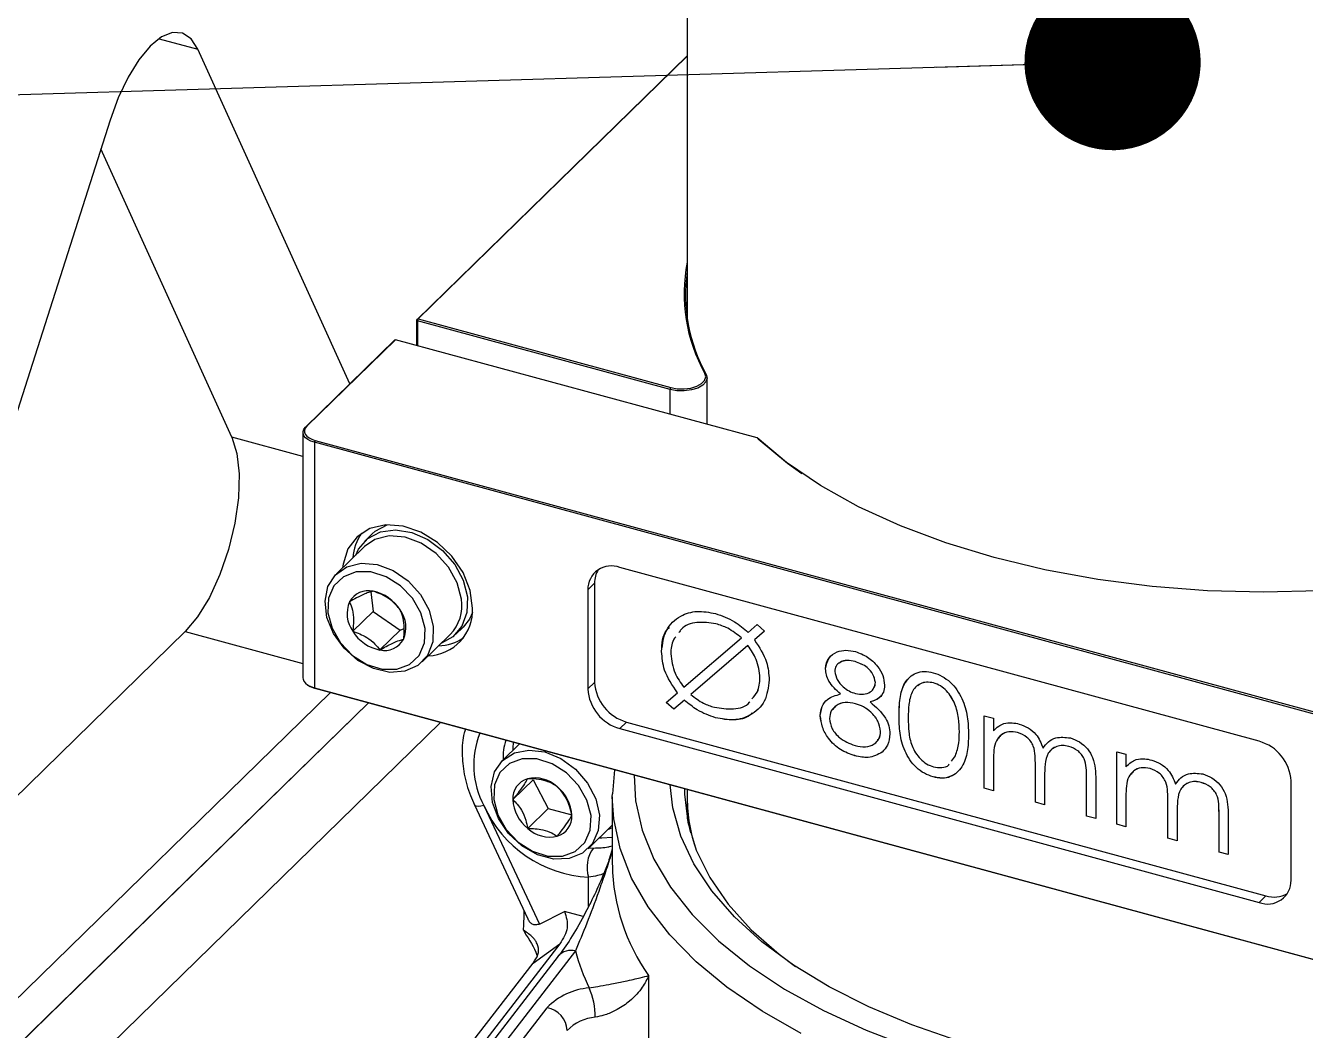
# Model space of a CAD drawing. Header units: millimetres. Extents: x 0 to 3353, y 0 to 2591.
# Drawn here: x 1709.6 to 1798.1, y 1990.3 to 2059.8 of the extents above; entities that cross this region are included whole.
import ezdxf

# ---------------------------------------------------------------- set-up
doc = ezdxf.new("R2010")
doc.units = ezdxf.units.MM
doc.header["$LTSCALE"] = 12
doc.layers.add('TITLE_BLOCK_BORDER', color=7, linetype='Continuous')
doc.dimstyles.new('SLDDIMSTYLE0', dxfattribs={"dimtxt": 0.18, "dimasz": 12.192, "dimexe": 0, "dimexo": 0.0625, "dimgap": 0, "dimtad": 0, "dimtih": 1, "dimtoh": 1, "dimdec": 0, "dimrnd": 1e-09, "dimzin": 0, "dimdsep": 46, "dimtxsty": 'Standard', "dimblk1": 'DOT', "dimblk2": 'DOT', "dimsah": 1, "dimcen": 0.09, "dimadec": 0, "dimazin": 0, "dimtfac": 12.192, "dimtdec": 0, "dimtofl": 0, "dimtmove": 0, "dimatfit": 3, "dimldrblk": 'DOT', "dimfxl": 0, "dimfrac": 2, "dimtolj": 1, "dimtzin": 0, "dimarcsym": 0})

# ---------------------------------------------------------------- blocks, each defined once
blk = doc.blocks.new('_DOT')
at = {"color": 0, "linetype": 'ByBlock', "lineweight": -2}
blk.add_line((-0.5, 0), (-1, 0), dxfattribs=at)
at = {"color": 0, "linetype": 'ByBlock', "const_width": 0.5}
blk.add_lwpolyline([(-0.25, 0, 1), (0.25, 0, 1)], format="xyb", close=True, dxfattribs=at)

msp = doc.modelspace()

# ---------------------------------------------------------------- linework, layer by layer
at = {"color": 7, "linetype": 'Continuous', "lineweight": 25}
for p, q in [((1755.376, 2092.651), (1755.376, 2039.489)), ((1732.049, 2034.988), (1721.528, 2058.119)), ((1736.671, 2039.414), (1755.376, 2057.671)), ((1755.376, 2057.646), (1736.759, 2039.476)), ((1715.455, 2053.207), (1697.057, 1995.623)), ((1723.884, 2031.297), (1714.821, 2051.222)), ((1736.759, 2039.476), (1736.671, 2039.414)), ((1736.713, 2039.345), (1736.671, 2039.414)), ((1736.671, 2037.635), (1736.671, 2039.414)), ((1736.713, 2039.345), (1736.759, 2039.476)), ((1736.759, 2039.476), (1754.234, 2034.727)), ((1754.187, 2034.595), (1736.713, 2039.345)), ((1736.713, 2039.345), (1736.713, 2037.623)), ((1728.97, 2031.984), (1735.154, 2038.019)), ((1735.196, 2038.036), (1729.059, 2032.046)), ((1735.154, 2038.019), (1735.196, 2038.036)), ((1760.202, 2031.239), (1735.196, 2038.036)), ((1756.595, 2035.704), (1756.691, 2035.632)), ((1756.754, 2032.176), (1756.754, 2035.392)), ((1754.187, 2034.595), (1754.234, 2034.727)), ((1728.797, 2031.623), (1728.797, 2014.651)), ((1728.97, 2031.984), (1729.059, 2032.046)), ((1729.597, 2030.94), (1729.644, 2031.071)), ((1816.049, 2007.444), (1729.597, 2030.94)), ((1729.597, 2030.94), (1729.597, 2013.968)), ((1729.644, 2031.071), (1816.096, 2007.576)), ((1760.202, 2031.239), (1760.275, 2031.192)), ((1733.588, 2024.609), (1733.075, 2024.108)), ((1733.051, 2023.736), (1731.114, 2021.845)), ((1794.933, 2010.269), (1750.712, 2022.287)), ((1748.968, 2021.2), (1748.501, 2020.745)), ((1748.968, 2021.2), (1748.968, 2014.343)), ((1733.487, 2020.6), (1733.646, 2019.24)), ((1748.501, 2020.745), (1748.501, 2013.888)), ((1733.646, 2019.24), (1732.246, 2017.874)), ((1733.646, 2019.24), (1735.521, 2017.946)), ((1739.361, 2017.667), (1739.874, 2018.168)), ((1757.366, 2018.391), (1757.366, 2018.391)), ((1759.58, 2017.801), (1760.21, 2018.342)), ((1760.21, 2018.342), (1760.726, 2017.873)), ((1696.737, 1994.509), (1720.653, 2017.851)), ((1735.521, 2017.946), (1734.121, 2016.58)), ((1735.521, 2017.946), (1735.791, 2018.067)), ((1737.051, 2015.762), (1738.988, 2017.653)), ((1755.145, 2014.001), (1759.125, 2017.41)), ((1759.125, 2017.41), (1759.125, 2017.41)), ((1760.726, 2017.873), (1760.028, 2017.274)), ((1760.726, 2017.873), (1760.028, 2017.275)), ((1753.606, 2016.472), (1753.606, 2016.472)), ((1759.577, 2016.886), (1755.622, 2013.498)), ((1759.577, 2016.886), (1755.623, 2013.498)), ((1759.577, 2016.886), (1759.577, 2016.886)), ((1760.028, 2017.275), (1760.028, 2017.274)), ((1766.983, 2015.778), (1766.982, 2015.777)), ((1760.409, 2014.662), (1760.409, 2014.661)), ((1764.945, 2015.275), (1764.944, 2015.275)), ((1729.098, 2014.187), (1729.178, 2014.132)), ((1729.597, 2013.968), (1816.049, 1990.472)), ((1729.597, 2013.968), (1729.644, 2013.928)), ((1816.096, 1990.432), (1729.644, 2013.928)), ((1748.968, 2014.343), (1748.501, 2013.888)), ((1768.392, 2014.342), (1768.391, 2014.342)), ((1772.411, 2014.302), (1772.411, 2014.302)), ((1359.419, 1647.982), (1733.326, 2012.927)), ((1701.004, 1984.658), (1730.699, 2013.641)), ((1753.923, 2012.953), (1754.705, 2013.622)), ((1754.439, 2012.484), (1753.923, 2012.953)), ((1754.439, 2012.484), (1753.924, 2012.953)), ((1755.179, 2013.117), (1754.439, 2012.484)), ((1755.179, 2013.117), (1754.439, 2012.484)), ((1754.706, 2013.622), (1754.705, 2013.622)), ((1755.179, 2013.117), (1755.179, 2013.117)), ((1755.623, 2013.498), (1755.622, 2013.498)), ((1765.978, 2013.541), (1765.978, 2013.541)), ((1767.024, 2012.865), (1767.024, 2012.865)), ((1768.022, 2012.986), (1768.021, 2012.985)), ((1754.439, 2012.484), (1754.439, 2012.484)), ((1764.582, 2012.041), (1764.581, 2012.041)), ((1764.582, 2012.041), (1764.707, 2012.68)), ((1770.025, 2012.047), (1770.024, 2012.047)), ((1775.92, 2012.029), (1776.555, 2011.857)), ((1775.92, 2007.018), (1775.92, 2012.029)), ((1775.921, 2007.019), (1775.921, 2012.029)), ((1751.179, 2011.599), (1750.712, 2011.144)), ((1750.712, 2011.144), (1794.933, 1999.126)), ((1751.179, 2011.599), (1795.4, 1999.581)), ((1757.329, 2011.895), (1757.329, 2011.895)), ((1776.555, 2011.857), (1776.555, 2010.986)), ((1743.341, 2009.79), (1743.36, 2010.2)), ((1768.755, 2010.951), (1768.754, 2010.951)), ((1774.197, 2010.916), (1774.197, 2010.915)), ((1776.556, 2010.986), (1776.555, 2010.986)), ((1776.556, 2010.986), (1776.653, 2011.074)), ((1778.228, 2010.875), (1778.228, 2010.875)), ((1743.779, 2010.086), (1742.588, 2008.925)), ((1743.343, 2009.661), (1743.341, 2009.79)), ((1768.854, 2009.516), (1768.853, 2009.516)), ((1779.984, 2009.803), (1779.984, 2009.803)), ((1781.77, 2009.913), (1781.77, 2009.912)), ((1785.082, 2009.539), (1785.717, 2009.367)), ((1785.082, 2004.528), (1785.082, 2009.539)), ((1785.082, 2004.529), (1785.082, 2009.539)), ((1785.717, 2009.367), (1785.717, 2008.496)), ((1766.976, 2009.274), (1766.975, 2009.273)), ((1773.654, 2008.898), (1773.929, 2009.264)), ((1773.655, 2008.898), (1773.929, 2009.265)), ((1773.929, 2009.265), (1773.929, 2009.264)), ((1776.555, 2008.954), (1776.555, 2006.846)), ((1779.458, 2006.057), (1779.458, 2008.605)), ((1779.458, 2006.057), (1779.458, 2008.605)), ((1779.458, 2008.605), (1779.458, 2008.605)), ((1785.717, 2008.496), (1785.814, 2008.584)), ((1785.717, 2008.496), (1785.717, 2008.496)), ((1744.716, 2007.6), (1743.316, 2006.233)), ((1744.716, 2007.6), (1745.748, 2005.611)), ((1750.336, 2008.304), (1750.218, 2006.642)), ((1772.39, 2007.802), (1772.39, 2007.802)), ((1780.093, 2007.833), (1780.093, 2005.884)), ((1782.996, 2005.096), (1782.996, 2007.813)), ((1782.996, 2007.813), (1782.996, 2007.812)), ((1782.996, 2005.095), (1782.996, 2007.812)), ((1783.63, 2007.637), (1783.63, 2004.923)), ((1787.39, 2008.385), (1787.389, 2008.385)), ((1755.376, 2006.935), (1755.376, 2006.361)), ((1775.921, 2007.019), (1775.92, 2007.018)), ((1776.555, 2006.846), (1775.92, 2007.018)), ((1776.555, 2006.846), (1775.921, 2007.019)), ((1789.146, 2007.313), (1789.145, 2007.313)), ((1790.932, 2007.423), (1790.931, 2007.422)), ((1797.144, 2000.668), (1797.144, 2007.525)), ((1740.656, 2005.869), (1744.331, 1998.033)), ((1741.314, 2005.823), (1745.154, 1997.633)), ((1750.196, 2006.428), (1750.198, 2006.624)), ((1750.196, 2006.428), (1750.196, 2001.714)), ((1755.376, 2006.104), (1755.376, 2004.9)), ((1780.093, 2005.884), (1779.458, 2006.057)), ((1780.093, 2005.885), (1779.458, 2006.057)), ((1779.458, 2006.057), (1779.458, 2006.057)), ((1785.717, 2006.464), (1785.717, 2004.356)), ((1788.62, 2003.567), (1788.62, 2006.115)), ((1788.62, 2003.567), (1788.62, 2006.115)), ((1788.62, 2006.115), (1788.62, 2006.115)), ((1745.748, 2005.611), (1744.348, 2004.244)), ((1745.748, 2005.611), (1747.395, 2005.173)), ((1783.63, 2004.923), (1782.996, 2005.096)), ((1782.996, 2005.096), (1782.996, 2005.095)), ((1783.63, 2004.923), (1782.996, 2005.095)), ((1789.254, 2005.343), (1789.254, 2003.394)), ((1792.158, 2005.323), (1792.157, 2005.322)), ((1792.157, 2002.605), (1792.157, 2005.322)), ((1792.158, 2002.606), (1792.158, 2005.323)), ((1792.792, 2005.147), (1792.792, 2002.433)), ((1748.526, 2002.842), (1750.196, 2004.472)), ((1750.196, 2004.288), (1749.858, 2004.143)), ((1785.717, 2004.356), (1785.082, 2004.529)), ((1785.082, 2004.529), (1785.082, 2004.528)), ((1785.717, 2004.356), (1785.082, 2004.528)), ((1789.254, 2003.394), (1788.62, 2003.567)), ((1789.254, 2003.395), (1788.62, 2003.567)), ((1788.62, 2003.567), (1788.62, 2003.567)), ((1792.158, 2002.606), (1792.157, 2002.605)), ((1792.792, 2002.433), (1792.157, 2002.605)), ((1792.792, 2002.433), (1792.158, 2002.606)), ((1795.4, 1999.581), (1794.933, 1999.126)), ((1745.154, 1997.633), (1746.884, 1998.509)), ((1748.184, 1998.155), (1746.884, 1998.509)), ((1744.051, 1997.202), (1744.116, 1997.063)), ((1746.574, 1996.264), (1733.63, 1979.512)), ((1744.716, 1994.931), (1746.574, 1996.264)), ((1746.456, 1995.403), (1734.391, 1979.79)), ((1732.46, 1979.07), (1744.716, 1994.931)), ((1752.702, 1994.071), (1752.702, 1987.214))]:
    msp.add_line(p, q, dxfattribs=at)
at = {"color": 8, "linetype": 'Continuous', "lineweight": 25}
for p, q in [((1718.844, 2058.848), (1721.528, 2058.119)), ((1754.187, 2032.874), (1754.187, 2034.595)), ((1728.797, 2029.962), (1723.884, 2031.297)), ((1720.653, 2017.851), (1728.797, 2015.638)), ((1359.423, 1647.981), (1733.33, 2012.926)), ((1356.492, 1638.905), (1738.311, 2011.572)), ((1748.58, 2002.895), (1748.882, 2002.889)), ((1748.558, 1998.855), (1748.558, 2000.871)), ((1747.643, 1995.772), (1735.571, 1980.149)), ((1736.978, 1980.578), (1745.688, 1991.849))]:
    msp.add_line(p, q, dxfattribs=at)
at = {"color": 7, "linetype": 'Continuous', "lineweight": 25, "flags": 128}
for points in [[(1721.528, 2058.119), (1721.061, 2058.837), (1720.47, 2059.227), (1719.782, 2059.272), (1719.026, 2058.968), (1718.238, 2058.331), (1717.453, 2057.388), (1716.705, 2056.182), (1716.029, 2054.767), (1715.455, 2053.207)], [(1756.691, 2035.632), (1756.754, 2035.373), (1756.669, 2035.115), (1756.445, 2034.881), (1756.1, 2034.69), (1755.664, 2034.558), (1755.171, 2034.495), (1754.665, 2034.508), (1754.187, 2034.595)], [(1754.234, 2034.727), (1754.685, 2034.644), (1755.162, 2034.632), (1755.626, 2034.691), (1756.038, 2034.816), (1756.363, 2034.996), (1756.574, 2035.217), (1756.654, 2035.46), (1756.595, 2035.704)], [(1729.597, 2030.94), (1729.352, 2031.024), (1729.143, 2031.13), (1728.978, 2031.256), (1728.864, 2031.395), (1728.805, 2031.544), (1728.803, 2031.695), (1728.859, 2031.844), (1728.97, 2031.984)], [(1729.059, 2032.046), (1728.955, 2031.915), (1728.903, 2031.776), (1728.905, 2031.635), (1728.959, 2031.496), (1729.066, 2031.366), (1729.22, 2031.249), (1729.415, 2031.149), (1729.644, 2031.071)], [(1723.884, 2031.297), (1724.228, 2030.171), (1724.38, 2028.75), (1724.33, 2027.111), (1724.082, 2025.343), (1723.648, 2023.54), (1723.053, 2021.8), (1722.329, 2020.218), (1721.514, 2018.877), (1720.653, 2017.851)], [(1799.118, 2020.663), (1795.244, 2020.573), (1791.371, 2020.676), (1787.535, 2020.97), (1783.772, 2021.454), (1780.116, 2022.122), (1776.603, 2022.968), (1773.264, 2023.984), (1770.131, 2025.161), (1767.233, 2026.488), (1764.596, 2027.953), (1762.245, 2029.542), (1760.202, 2031.239)], [(1760.275, 2031.192), (1762.313, 2029.496), (1763.302, 2028.787)], [(1740.533, 2019.482), (1740.366, 2020.705), (1739.877, 2021.927), (1739.104, 2023.059), (1738.102, 2024.016), (1736.947, 2024.728), (1735.724, 2025.142), (1734.524, 2025.226), (1733.435, 2024.975), (1732.539, 2024.408), (1731.902, 2023.566), (1731.571, 2022.512), (1731.543, 2022.264)], [(1732.447, 2023.146), (1732.643, 2023.555), (1733.28, 2024.289), (1734.156, 2024.747), (1735.199, 2024.893), (1736.324, 2024.715), (1737.44, 2024.226), (1738.458, 2023.467), (1739.294, 2022.499), (1739.881, 2021.4), (1740.171, 2020.26), (1740.141, 2019.171), (1739.793, 2018.221), (1739.155, 2017.487), (1738.384, 2017.063)], [(1739.753, 2020.102), (1739.459, 2021.229), (1738.859, 2022.31), (1738.007, 2023.246), (1736.978, 2023.956), (1735.864, 2024.376), (1734.764, 2024.469), (1733.775, 2024.226), (1733.051, 2023.736)], [(1733.588, 2024.609), (1733.794, 2024.79), (1734.619, 2025.232)], [(1737.816, 2018.211), (1737.779, 2017.136), (1737.413, 2016.209), (1736.751, 2015.513), (1735.852, 2015.109), (1734.796, 2015.033), (1733.677, 2015.292), (1732.593, 2015.864), (1731.642, 2016.696), (1730.908, 2017.716), (1730.456, 2018.833), (1730.326, 2019.947), (1730.53, 2020.959), (1731.05, 2021.78), (1731.839, 2022.336), (1732.827, 2022.579), (1733.927, 2022.486), (1735.041, 2022.066), (1736.07, 2021.356), (1736.922, 2020.419), (1737.522, 2019.339), (1737.816, 2018.211)], [(1737.244, 2018.077), (1736.959, 2019.142), (1736.372, 2020.156), (1735.542, 2021.018), (1734.55, 2021.644), (1733.492, 2021.973), (1732.473, 2021.973), (1731.592, 2021.644), (1730.935, 2021.018), (1730.568, 2020.157), (1730.524, 2019.143), (1730.81, 2018.078), (1731.396, 2017.065), (1732.226, 2016.203), (1733.219, 2015.576), (1734.276, 2015.247), (1735.296, 2015.247), (1736.177, 2015.576), (1736.833, 2016.202), (1737.201, 2017.064), (1737.244, 2018.077)], [(1740.522, 2019.184), (1740.306, 2018.722), (1739.874, 2018.168)], [(1728.797, 2014.651), (1728.805, 2014.572), (1728.864, 2014.423), (1728.978, 2014.284), (1729.143, 2014.158), (1729.352, 2014.052), (1729.597, 2013.968)], [(1748.823, 2003.193), (1748.13, 2002.528), (1747.208, 2002.162), (1746.139, 2002.126), (1745.019, 2002.424), (1743.946, 2003.03), (1743.017, 2003.889), (1742.313, 2004.925), (1741.897, 2006.046), (1741.807, 2007.153), (1742.05, 2008.147), (1742.604, 2008.94), (1743.421, 2009.462), (1744.428, 2009.665), (1745.535, 2009.532), (1746.644, 2009.075), (1747.656, 2008.335), (1748.482, 2007.376), (1749.048, 2006.285), (1749.304, 2005.159), (1749.226, 2004.096), (1748.823, 2003.193)], [(1748.298, 2003.268), (1748.672, 2004.127), (1748.721, 2005.138), (1748.441, 2006.203), (1747.859, 2007.218), (1747.033, 2008.084), (1746.042, 2008.715), (1744.985, 2009.05), (1743.965, 2009.056), (1743.08, 2008.732), (1742.419, 2008.111), (1742.046, 2007.253), (1741.996, 2006.242), (1742.276, 2005.176), (1742.858, 2004.161), (1743.684, 2003.296), (1744.675, 2002.665), (1745.732, 2002.33), (1746.753, 2002.324), (1747.637, 2002.647), (1748.298, 2003.268)], [(1774.091, 1989.558), (1770.907, 1990.655), (1767.936, 1991.9), (1765.201, 1993.281), (1762.728, 1994.788), (1760.537, 1996.406), (1758.648, 1998.122), (1757.076, 1999.922), (1755.836, 2001.788), (1754.938, 2003.706), (1754.39, 2005.659), (1754.206, 2007.253)], [(1755.197, 2006.983), (1755.199, 2006.618), (1755.422, 2004.667), (1756.001, 2002.736), (1756.931, 2000.842), (1758.203, 1999.002), (1759.807, 1997.231), (1761.728, 1995.547), (1762.865, 1994.696)], [(1750.196, 2003.626), (1749.464, 2003.572), (1749.28, 2003.578)]]:
    msp.add_lwpolyline(points, dxfattribs=at)
at = {"color": 8, "linetype": 'Continuous', "lineweight": 25, "flags": 128}
for points in [[(1751.698, 2007.934), (1751.801, 2006.153), (1752.255, 2004.125), (1753.065, 2002.127), (1754.222, 2000.175), (1755.718, 1998.285), (1757.54, 1996.472), (1759.674, 1994.753), (1762.102, 1993.139), (1764.804, 1991.646), (1767.757, 1990.285), (1770.938, 1989.068)], [(1741.314, 2005.823), (1741.098, 2005.782), (1740.917, 2005.77), (1740.779, 2005.786), (1740.687, 2005.829), (1740.656, 2005.869)], [(1763.255, 1990.065), (1760.548, 1991.606), (1758.119, 1993.266), (1755.988, 1995.03), (1754.17, 1996.885), (1752.681, 1998.817), (1751.533, 2000.809), (1750.734, 2002.846), (1750.292, 2004.912), (1750.196, 2006.428)]]:
    msp.add_lwpolyline(points, dxfattribs=at)
at = {"color": 7, "linetype": 'Continuous', "lineweight": 25}
for centre, radius, start, end in [((1766.409, 2041.201), 11.249, 168.76283, 209.25246), ((1766.513, 2041.127), 11.255, 171.71395, 209.2269), ((1735.61, 2022.711), 3.375, 144.72133, 175.99272), ((1750.126, 2020.771), 1.625, 68.8623, 180.92226), ((1750.664, 2021.235), 1.696, 147.9882, 181.17208), ((1733.318, 2019.184), 1.494, 77.24282, 151.16056), ((1733.111, 2017.857), 2.835, 31.69535, 79.08742), ((1736.938, 2019.637), 2.853, 315.93276, 9.37552), ((1733.944, 2019.101), 2.095, 157.44778, 215.85075), ((1733.825, 2018.12), 2.095, 337.44778, 35.85075), ((1737.361, 2019.353), 3.174, 272.14777, 2.32967), ((1734.658, 2019.363), 2.835, 211.69535, 259.08742), ((1734.451, 2018.037), 1.494, 257.24282, 331.16056), ((1738.047, 2020.173), 3.312, 272.31136, 304.19472), ((1730, 2015.371), 1.487, 236.44785, 256.14751), ((1751.532, 2014.067), 3.036, 183.39156, 254.33381), ((1751.999, 2014.523), 3.036, 183.39156, 254.33381), ((1794.113, 2007.345), 3.036, 3.39156, 74.33381), ((1744.741, 2006.313), 1.427, 106.87906, 183.18989), ((1744.824, 2005.438), 2.295, 47.68963, 102.5115), ((1744.702, 2005.008), 2.703, 2.92908, 51.90353), ((1748.972, 2009.25), 8.389, 204.11189, 267.17087), ((1746.015, 2006.371), 2.703, 182.92908, 231.90353), ((1766.372, 2006.388), 10.996, 180.14151, 199.31577), ((1766.139, 2006.111), 10.763, 179.35207, 191.63874), ((1745.976, 2005.067), 1.427, 286.87906, 3.18989), ((1745.893, 2005.942), 2.295, 227.68963, 282.5115), ((1750.679, 2001.565), 2.232, 143.60795, 198.12502), ((1795.519, 2000.641), 1.625, 248.8623, 0.92226), ((1795.967, 2001.376), 1.882, 252.47373, 299.25888), ((1761.857, 1999.589), 14.718, 195.03196, 205.66498), ((1748.966, 1988.649), 4.581, 94.6899, 135.68145), ((1744.234, 1991.241), 4.783, 359.36955, 24.37168), ((1745.362, 1990.157), 1.723, 4.0263, 79.11256), ((1749.267, 1988.144), 3.054, 94.6899, 135.68145)]:
    msp.add_arc(centre, radius, start, end, dxfattribs=at)
at = {"color": 8, "linetype": 'Continuous', "lineweight": 25}
for centre, radius, start, end in [((1746.608, 2008.636), 5.995, 158.49968, 207.98983), ((1746.758, 2009.122), 4.118, 162.71702, 182.00399), ((1763.874, 2001.967), 13.68, 181.06139, 215.25258), ((1747.339, 1994.654), 1.158, 74.79776, 139.70428)]:
    msp.add_arc(centre, radius, start, end, dxfattribs=at)
at = {"color": 7, "linetype": 'Continuous', "lineweight": 25}
for points, knots in [([(1733.648, 2020.641), (1733.569, 2020.623), (1733.41, 2020.588), (1733.043, 2020.453), (1732.554, 2020.215), (1732.176, 2020), (1732.009, 2019.904)], [0, 0, 0, 0, 0.216453, 0.440306, 0.751896, 1, 1, 1, 1]), ([(1735.523, 2019.347), (1735.428, 2019.468), (1735.236, 2019.716), (1734.808, 2020.106), (1734.253, 2020.431), (1733.834, 2020.576), (1733.648, 2020.641)], [0, 0, 0, 0, 0.216453, 0.440306, 0.751896, 1, 1, 1, 1]), ([(1732.009, 2019.904), (1732.051, 2019.816), (1732.169, 2019.571), (1732.3, 2019.032), (1732.301, 2018.389), (1732.259, 2017.997), (1732.246, 2017.874)], [0, 0, 0, 0, 0.180942, 0.506293, 0.843975, 1, 1, 1, 1]), ([(1735.76, 2017.316), (1735.773, 2017.44), (1735.814, 2017.831), (1735.814, 2018.475), (1735.682, 2019.013), (1735.565, 2019.259), (1735.523, 2019.347)], [0, 0, 0, 0, 0.156025, 0.493707, 0.819058, 1, 1, 1, 1]), ([(1753.606, 2016.472), (1753.672, 2016.988), (1753.805, 2018.02), (1754.79, 2018.967), (1756.034, 2019.339), (1756.901, 2019.181), (1757.335, 2019.102)], [0, 0, 0, 0, 0.279679, 0.55925, 0.779605, 1, 1, 1, 1]), ([(1757.335, 2019.102), (1757.786, 2018.943), (1758.592, 2018.659), (1759.278, 2018.064), (1759.58, 2017.801)], [0, 0, 0, 0, 0.559534, 1, 1, 1, 1]), ([(1757.366, 2018.391), (1756.922, 2018.453), (1756.033, 2018.578), (1755.12, 2018.258), (1754.849, 2017.859), (1754.796, 2017.781)], [0, 0, 0, 0, 0.445855, 0.8917, 1, 1, 1, 1]), ([(1757.366, 2018.391), (1756.922, 2018.454), (1756.034, 2018.579), (1755.121, 2018.259), (1754.85, 2017.859), (1754.797, 2017.781)], [0, 0, 0, 0, 0.445855, 0.8917, 1, 1, 1, 1]), ([(1759.125, 2017.41), (1758.818, 2017.659), (1758.268, 2018.104), (1757.642, 2018.303), (1757.366, 2018.391)], [0, 0, 0, 0, 0.55922, 1, 1, 1, 1]), ([(1759.125, 2017.41), (1758.817, 2017.659), (1758.267, 2018.103), (1757.642, 2018.303), (1757.366, 2018.391)], [0, 0, 0, 0, 0.55922, 1, 1, 1, 1]), ([(1732.246, 2017.874), (1732.408, 2017.818), (1732.738, 2017.705), (1733.28, 2017.426), (1733.766, 2017.033), (1734.012, 2016.719), (1734.121, 2016.58)], [0, 0, 0, 0, 0.2164527, 0.4403056, 0.751896, 1, 1, 1, 1]), ([(1734.121, 2016.58), (1734.267, 2016.663), (1734.564, 2016.833), (1735.045, 2017.079), (1735.465, 2017.25), (1735.669, 2017.296), (1735.76, 2017.316)], [0, 0, 0, 0, 0.216453, 0.440306, 0.751896, 1, 1, 1, 1]), ([(1753.606, 2016.472), (1753.63, 2017.023), (1753.659, 2017.682), (1754.073, 2018.064), (1754.141, 2018.126)], [0, 0, 0, 0, 0.837589, 1, 1, 1, 1]), ([(1754.588, 2017.5), (1754.528, 2017.428), (1754.272, 2017.121), (1754.254, 2016.663), (1754.241, 2016.313)], [0, 0, 0, 0, 0.235543, 1, 1, 1, 1]), ([(1754.705, 2013.622), (1754.35, 2014.137), (1753.714, 2015.059), (1753.639, 2016.039), (1753.606, 2016.472)], [0, 0, 0, 0, 0.559026, 1, 1, 1, 1]), ([(1754.706, 2013.622), (1754.35, 2014.137), (1753.714, 2015.059), (1753.639, 2016.04), (1753.606, 2016.472)], [0, 0, 0, 0, 0.559026, 1, 1, 1, 1]), ([(1760.409, 2014.662), (1760.361, 2015.092), (1760.273, 2015.861), (1759.79, 2016.573), (1759.577, 2016.886)], [0, 0, 0, 0, 0.559034, 1, 1, 1, 1]), ([(1760.409, 2014.661), (1760.36, 2015.091), (1760.273, 2015.86), (1759.79, 2016.572), (1759.577, 2016.886)], [0, 0, 0, 0, 0.559034, 1, 1, 1, 1]), ([(1760.028, 2017.274), (1760.357, 2016.771), (1760.946, 2015.869), (1761.014, 2014.924), (1761.044, 2014.506)], [0, 0, 0, 0, 0.55894, 1, 1, 1, 1]), ([(1764.944, 2015.275), (1764.994, 2015.536), (1765.095, 2016.058), (1765.679, 2016.469), (1766.345, 2016.601), (1766.794, 2016.514), (1767.018, 2016.471)], [0, 0, 0, 0, 0.278806, 0.558457, 0.77916, 1, 1, 1, 1]), ([(1767.018, 2016.471), (1767.3, 2016.364), (1767.864, 2016.151), (1768.526, 2015.518), (1768.945, 2014.812), (1768.999, 2014.368), (1769.026, 2014.146)], [0, 0, 0, 0, 0.279929, 0.559623, 0.779946, 1, 1, 1, 1]), ([(1754.241, 2016.313), (1754.294, 2015.863), (1754.39, 2015.058), (1754.914, 2014.325), (1755.145, 2014.001)], [0, 0, 0, 0, 0.558919, 1, 1, 1, 1]), ([(1764.945, 2015.275), (1764.97, 2015.559), (1764.999, 2015.879), (1765.223, 2016.04), (1765.249, 2016.058)], [0, 0, 0, 0, 0.885587, 1, 1, 1, 1]), ([(1766.982, 2015.777), (1766.797, 2015.815), (1766.425, 2015.892), (1765.97, 2015.763), (1765.639, 2015.5), (1765.599, 2015.228), (1765.579, 2015.092)], [0, 0, 0, 0, 0.280651, 0.560566, 0.78062, 1, 1, 1, 1]), ([(1766.983, 2015.778), (1766.8, 2015.813), (1766.435, 2015.884), (1766.047, 2015.815), (1765.914, 2015.686), (1765.894, 2015.667)], [0, 0, 0, 0, 0.4609473, 0.9206861, 1, 1, 1, 1]), ([(1768.391, 2014.342), (1768.353, 2014.528), (1768.277, 2014.903), (1767.756, 2015.5), (1767.276, 2015.672), (1766.982, 2015.777)], [0, 0, 0, 0, 0.278971, 0.559919, 1, 1, 1, 1]), ([(1768.392, 2014.342), (1768.354, 2014.529), (1768.278, 2014.903), (1767.757, 2015.5), (1767.276, 2015.672), (1766.983, 2015.778)], [0, 0, 0, 0, 0.278971, 0.559919, 1, 1, 1, 1]), ([(1759.855, 2013.203), (1759.996, 2013.357), (1760.343, 2013.74), (1760.385, 2014.317), (1760.409, 2014.662)], [0, 0, 0, 0, 0.403237, 1, 1, 1, 1]), ([(1759.855, 2013.203), (1759.995, 2013.357), (1760.343, 2013.74), (1760.384, 2014.317), (1760.409, 2014.661)], [0, 0, 0, 0, 0.403237, 1, 1, 1, 1]), ([(1765.978, 2013.541), (1765.674, 2013.818), (1765.25, 2014.207), (1764.98, 2014.856), (1764.956, 2015.135), (1764.944, 2015.275)], [0, 0, 0, 0, 0.557752, 0.778932, 1, 1, 1, 1]), ([(1765.978, 2013.541), (1765.674, 2013.819), (1765.25, 2014.207), (1764.981, 2014.857), (1764.957, 2015.136), (1764.945, 2015.275)], [0, 0, 0, 0, 0.557752, 0.778932, 1, 1, 1, 1]), ([(1765.579, 2015.092), (1765.619, 2014.9), (1765.698, 2014.513), (1766.119, 2014.054), (1766.559, 2013.726), (1766.858, 2013.623), (1767.008, 2013.572)], [0, 0, 0, 0, 0.277721, 0.558224, 0.779072, 1, 1, 1, 1]), ([(1770.024, 2012.047), (1770.033, 2012.444), (1770.052, 2013.238), (1770.306, 2014.158), (1770.745, 2014.724), (1771.204, 2015.009), (1771.769, 2015.131), (1772.183, 2015.051), (1772.39, 2015.011)], [0, 0, 0, 0, 0.250526, 0.500164, 0.625273, 0.750198, 0.875111, 1, 1, 1, 1]), ([(1772.39, 2015.011), (1772.598, 2014.938), (1773.014, 2014.793), (1773.774, 2014.228), (1774.452, 2013.23), (1774.796, 2011.959), (1774.82, 2011.147), (1774.832, 2010.74)], [0, 0, 0, 0, 0.125169, 0.250336, 0.498865, 0.749016, 1, 1, 1, 1]), ([(1761.044, 2014.506), (1760.982, 2013.99), (1760.857, 2012.956), (1759.849, 2012.046), (1758.626, 2011.651), (1757.761, 2011.814), (1757.329, 2011.895)], [0, 0, 0, 0, 0.279625, 0.559346, 0.779598, 1, 1, 1, 1]), ([(1767.008, 2013.572), (1767.196, 2013.541), (1767.571, 2013.477), (1768.025, 2013.632), (1768.322, 2013.934), (1768.368, 2014.206), (1768.391, 2014.342)], [0, 0, 0, 0, 0.280237, 0.560145, 0.780435, 1, 1, 1, 1]), ([(1769.026, 2014.146), (1769.01, 2013.979), (1768.979, 2013.646), (1768.643, 2013.197), (1768.257, 2013.065), (1768.021, 2012.985)], [0, 0, 0, 0, 0.280159, 0.560243, 1, 1, 1, 1]), ([(1768.222, 2013.884), (1768.246, 2013.907), (1768.36, 2014.019), (1768.378, 2014.2), (1768.392, 2014.342)], [0, 0, 0, 0, 0.208366, 1, 1, 1, 1]), ([(1770.025, 2012.047), (1770.036, 2012.442), (1770.06, 2013.232), (1770.267, 2014.114), (1770.576, 2014.469), (1770.652, 2014.556)], [0, 0, 0, 0, 0.4306769, 0.859828, 1, 1, 1, 1]), ([(1772.411, 2014.302), (1772.249, 2014.33), (1771.924, 2014.387), (1771.494, 2014.263), (1771.151, 2014.018), (1770.837, 2013.548), (1770.679, 2012.811), (1770.666, 2012.188), (1770.659, 2011.877)], [0, 0, 0, 0, 0.124874, 0.249889, 0.374726, 0.499789, 0.7495, 1, 1, 1, 1]), ([(1772.411, 2014.302), (1772.25, 2014.33), (1771.927, 2014.384), (1771.548, 2014.292), (1771.379, 2014.156), (1771.318, 2014.107)], [0, 0, 0, 0, 0.3902561, 0.7809507, 1, 1, 1, 1]), ([(1774.197, 2010.916), (1774.188, 2011.232), (1774.168, 2011.864), (1773.941, 2012.847), (1773.47, 2013.646), (1772.897, 2014.121), (1772.573, 2014.242), (1772.411, 2014.302)], [0, 0, 0, 0, 0.250921, 0.501308, 0.749642, 0.874909, 1, 1, 1, 1]), ([(1774.197, 2010.915), (1774.187, 2011.232), (1774.168, 2011.864), (1773.94, 2012.847), (1773.469, 2013.646), (1772.897, 2014.12), (1772.573, 2014.241), (1772.411, 2014.302)], [0, 0, 0, 0, 0.250921, 0.501308, 0.749642, 0.874909, 1, 1, 1, 1]), ([(1757.329, 2011.895), (1756.899, 2012.045), (1756.131, 2012.314), (1755.47, 2012.871), (1755.179, 2013.117)], [0, 0, 0, 0, 0.559557, 1, 1, 1, 1]), ([(1757.329, 2011.895), (1756.9, 2012.046), (1756.132, 2012.314), (1755.47, 2012.872), (1755.179, 2013.117)], [0, 0, 0, 0, 0.559557, 1, 1, 1, 1]), ([(1755.622, 2013.498), (1755.91, 2013.277), (1756.423, 2012.882), (1756.998, 2012.7), (1757.251, 2012.62)], [0, 0, 0, 0, 0.5593063, 1, 1, 1, 1]), ([(1757.251, 2012.62), (1757.694, 2012.553), (1758.58, 2012.421), (1759.452, 2012.662), (1759.689, 2012.982), (1759.695, 2012.989)], [0, 0, 0, 0, 0.493998, 0.987412, 1, 1, 1, 1]), ([(1764.581, 2012.041), (1764.605, 2012.264), (1764.651, 2012.709), (1765.126, 2013.291), (1765.655, 2013.446), (1765.978, 2013.541)], [0, 0, 0, 0, 0.279987, 0.559901, 1, 1, 1, 1]), ([(1767.024, 2012.865), (1766.775, 2012.912), (1766.278, 2013.006), (1765.692, 2012.781), (1765.288, 2012.395), (1765.24, 2012.03), (1765.216, 2011.848)], [0, 0, 0, 0, 0.280283, 0.560138, 0.780298, 1, 1, 1, 1]), ([(1767.024, 2012.865), (1766.778, 2012.911), (1766.285, 2013.001), (1765.722, 2012.818), (1765.516, 2012.564), (1765.443, 2012.474)], [0, 0, 0, 0, 0.393413, 0.786226, 1, 1, 1, 1]), ([(1768.755, 2010.951), (1768.713, 2011.19), (1768.63, 2011.67), (1768.128, 2012.258), (1767.582, 2012.675), (1767.21, 2012.802), (1767.024, 2012.865)], [0, 0, 0, 0, 0.278303, 0.558509, 0.779146, 1, 1, 1, 1]), ([(1768.754, 2010.951), (1768.713, 2011.19), (1768.629, 2011.669), (1768.127, 2012.258), (1767.582, 2012.675), (1767.21, 2012.801), (1767.024, 2012.865)], [0, 0, 0, 0, 0.278303, 0.558509, 0.779146, 1, 1, 1, 1]), ([(1768.021, 2012.985), (1768.422, 2012.641), (1768.982, 2012.16), (1769.348, 2011.327), (1769.375, 2010.969), (1769.389, 2010.79)], [0, 0, 0, 0, 0.558271, 0.779089, 1, 1, 1, 1]), ([(1768.788, 2013.455), (1768.753, 2013.4), (1768.587, 2013.143), (1768.271, 2013.055), (1768.022, 2012.986)], [0, 0, 0, 0, 0.2132459, 1, 1, 1, 1]), ([(1759.864, 2012.225), (1759.814, 2012.173), (1759.511, 2011.853), (1758.603, 2011.675), (1757.754, 2011.822), (1757.329, 2011.895)], [0, 0, 0, 0, 0.089562, 0.544626, 1, 1, 1, 1]), ([(1766.975, 2009.273), (1766.633, 2009.387), (1765.95, 2009.614), (1765.153, 2010.387), (1764.673, 2011.242), (1764.612, 2011.775), (1764.581, 2012.041)], [0, 0, 0, 0, 0.280545, 0.559269, 0.779816, 1, 1, 1, 1]), ([(1766.976, 2009.274), (1766.633, 2009.388), (1765.951, 2009.614), (1765.154, 2010.387), (1764.673, 2011.242), (1764.612, 2011.775), (1764.582, 2012.041)], [0, 0, 0, 0, 0.280545, 0.559269, 0.779816, 1, 1, 1, 1]), ([(1772.39, 2007.802), (1772.183, 2007.874), (1771.77, 2008.019), (1771.019, 2008.583), (1770.356, 2009.581), (1770.055, 2010.84), (1770.034, 2011.644), (1770.024, 2012.047)], [0, 0, 0, 0, 0.125181, 0.250351, 0.498778, 0.748946, 1, 1, 1, 1]), ([(1772.39, 2007.802), (1772.184, 2007.875), (1771.771, 2008.019), (1771.019, 2008.584), (1770.356, 2009.581), (1770.056, 2010.84), (1770.035, 2011.644), (1770.025, 2012.047)], [0, 0, 0, 0, 0.125181, 0.250351, 0.498778, 0.748946, 1, 1, 1, 1]), ([(1740.034, 2011.104), (1740.005, 2011.018), (1739.83, 2010.501), (1739.782, 2009.444), (1739.911, 2007.985), (1740.256, 2006.776), (1740.562, 2006.083), (1740.656, 2005.869)], [0, 0, 0, 0, 0.0541413, 0.3238371, 0.5979913, 0.8760513, 1, 1, 1, 1]), ([(1765.216, 2011.848), (1765.256, 2011.608), (1765.336, 2011.128), (1765.99, 2010.347), (1766.606, 2010.116), (1766.982, 2009.975)], [0, 0, 0, 0, 0.279833, 0.560198, 1, 1, 1, 1]), ([(1770.659, 2011.877), (1770.665, 2011.561), (1770.678, 2010.932), (1770.862, 2009.949), (1771.352, 2009.152), (1771.925, 2008.682), (1772.249, 2008.56), (1772.411, 2008.499)], [0, 0, 0, 0, 0.251085, 0.501371, 0.749628, 0.874877, 1, 1, 1, 1]), ([(1776.555, 2010.986), (1776.67, 2011.105), (1776.874, 2011.318), (1777.151, 2011.441), (1777.272, 2011.496)], [0, 0, 0, 0, 0.560148, 1, 1, 1, 1]), ([(1777.272, 2011.496), (1777.463, 2011.525), (1777.804, 2011.578), (1778.175, 2011.496), (1778.338, 2011.46)], [0, 0, 0, 0, 0.559743, 1, 1, 1, 1]), ([(1778.338, 2011.46), (1778.545, 2011.383), (1778.958, 2011.23), (1779.633, 2010.679), (1779.851, 2010.135), (1779.984, 2009.803)], [0, 0, 0, 0, 0.2808091, 0.5615074, 1, 1, 1, 1]), ([(1766.982, 2009.975), (1767.226, 2009.925), (1767.713, 2009.825), (1768.3, 2010.025), (1768.685, 2010.415), (1768.731, 2010.772), (1768.754, 2010.951)], [0, 0, 0, 0, 0.2806017, 0.5599618, 0.7801797, 1, 1, 1, 1]), ([(1768.529, 2010.325), (1768.568, 2010.363), (1768.726, 2010.515), (1768.742, 2010.764), (1768.755, 2010.951)], [0, 0, 0, 0, 0.250842, 1, 1, 1, 1]), ([(1769.389, 2010.79), (1769.361, 2010.506), (1769.31, 2009.998), (1768.993, 2009.663), (1768.853, 2009.516)], [0, 0, 0, 0, 0.559346, 1, 1, 1, 1]), ([(1774.832, 2010.74), (1774.82, 2010.34), (1774.797, 2009.541), (1774.453, 2008.458), (1773.772, 2007.835), (1773.014, 2007.681), (1772.598, 2007.762), (1772.39, 2007.802)], [0, 0, 0, 0, 0.2510019, 0.5011378, 0.7496117, 0.8748068, 1, 1, 1, 1]), ([(1773.929, 2009.265), (1774.019, 2009.556), (1774.18, 2010.077), (1774.192, 2010.659), (1774.197, 2010.916)], [0, 0, 0, 0, 0.559599, 1, 1, 1, 1]), ([(1773.929, 2009.264), (1774.019, 2009.556), (1774.18, 2010.077), (1774.192, 2010.659), (1774.197, 2010.915)], [0, 0, 0, 0, 0.559599, 1, 1, 1, 1]), ([(1778.228, 2010.875), (1778.019, 2010.906), (1777.602, 2010.968), (1777.078, 2010.745), (1776.702, 2010.305), (1776.571, 2009.663), (1776.56, 2009.19), (1776.555, 2008.954)], [0, 0, 0, 0, 0.186202, 0.372665, 0.559103, 0.77925, 1, 1, 1, 1]), ([(1778.228, 2010.875), (1778.021, 2010.905), (1777.608, 2010.964), (1777.137, 2010.793), (1776.972, 2010.566), (1776.912, 2010.484)], [0, 0, 0, 0, 0.389905, 0.780357, 1, 1, 1, 1]), ([(1779.458, 2008.605), (1779.454, 2008.822), (1779.447, 2009.257), (1779.388, 2009.828), (1779.146, 2010.268), (1778.794, 2010.648), (1778.454, 2010.784), (1778.228, 2010.875)], [0, 0, 0, 0, 0.251163, 0.501303, 0.62647, 0.751749, 1, 1, 1, 1]), ([(1779.458, 2008.605), (1779.455, 2008.823), (1779.447, 2009.257), (1779.389, 2009.829), (1779.147, 2010.268), (1778.795, 2010.649), (1778.454, 2010.785), (1778.228, 2010.875)], [0, 0, 0, 0, 0.251163, 0.501303, 0.62647, 0.751749, 1, 1, 1, 1]), ([(1779.984, 2009.803), (1780.101, 2009.954), (1780.336, 2010.257), (1780.957, 2010.603), (1781.531, 2010.537), (1781.88, 2010.497)], [0, 0, 0, 0, 0.281263, 0.562094, 1, 1, 1, 1]), ([(1781.88, 2010.497), (1782.095, 2010.42), (1782.524, 2010.266), (1783.081, 2009.765), (1783.472, 2009.104), (1783.614, 2008.372), (1783.625, 2007.882), (1783.63, 2007.637)], [0, 0, 0, 0, 0.186521, 0.37285, 0.559174, 0.779254, 1, 1, 1, 1]), ([(1768.853, 2009.516), (1768.548, 2009.347), (1768.001, 2009.046), (1767.29, 2009.204), (1766.975, 2009.273)], [0, 0, 0, 0, 0.557758, 1, 1, 1, 1]), ([(1768.854, 2009.516), (1768.549, 2009.348), (1768.002, 2009.046), (1767.29, 2009.204), (1766.976, 2009.274)], [0, 0, 0, 0, 0.557758, 1, 1, 1, 1]), ([(1781.77, 2009.912), (1781.622, 2009.941), (1781.328, 2009.999), (1780.924, 2009.921), (1780.583, 2009.74), (1780.246, 2009.357), (1780.106, 2008.679), (1780.097, 2008.116), (1780.093, 2007.833)], [0, 0, 0, 0, 0.124988, 0.250005, 0.3751, 0.5002, 0.749432, 1, 1, 1, 1]), ([(1781.77, 2009.913), (1781.623, 2009.942), (1781.328, 2010), (1780.927, 2009.919), (1780.617, 2009.771), (1780.491, 2009.608), (1780.443, 2009.546)], [0, 0, 0, 0, 0.2758, 0.551664, 0.827701, 1, 1, 1, 1]), ([(1782.996, 2007.813), (1782.993, 2008.017), (1782.987, 2008.424), (1782.906, 2008.968), (1782.648, 2009.369), (1782.303, 2009.711), (1781.983, 2009.832), (1781.77, 2009.913)], [0, 0, 0, 0, 0.251112, 0.500668, 0.625849, 0.75117, 1, 1, 1, 1]), ([(1782.996, 2007.812), (1782.993, 2008.016), (1782.987, 2008.423), (1782.906, 2008.968), (1782.647, 2009.368), (1782.303, 2009.71), (1781.983, 2009.831), (1781.77, 2009.912)], [0, 0, 0, 0, 0.251112, 0.500668, 0.625849, 0.75117, 1, 1, 1, 1]), ([(1772.411, 2008.499), (1772.6, 2008.475), (1772.979, 2008.425), (1773.375, 2008.517), (1773.483, 2008.669), (1773.494, 2008.684)], [0, 0, 0, 0, 0.472866, 0.946181, 1, 1, 1, 1]), ([(1785.717, 2008.496), (1785.831, 2008.615), (1786.036, 2008.828), (1786.312, 2008.951), (1786.434, 2009.006)], [0, 0, 0, 0, 0.560148, 1, 1, 1, 1]), ([(1787.389, 2008.385), (1787.181, 2008.416), (1786.764, 2008.478), (1786.24, 2008.255), (1785.864, 2007.815), (1785.732, 2007.173), (1785.722, 2006.701), (1785.717, 2006.464)], [0, 0, 0, 0, 0.186202, 0.372665, 0.559103, 0.77925, 1, 1, 1, 1]), ([(1787.39, 2008.385), (1787.183, 2008.415), (1786.769, 2008.474), (1786.299, 2008.303), (1786.133, 2008.076), (1786.073, 2007.994)], [0, 0, 0, 0, 0.389905, 0.780357, 1, 1, 1, 1]), ([(1786.434, 2009.006), (1786.625, 2009.035), (1786.966, 2009.088), (1787.337, 2009.006), (1787.5, 2008.97)], [0, 0, 0, 0, 0.559743, 1, 1, 1, 1]), ([(1787.5, 2008.97), (1787.706, 2008.893), (1788.119, 2008.74), (1788.795, 2008.189), (1789.013, 2007.645), (1789.145, 2007.313)], [0, 0, 0, 0, 0.280809, 0.561507, 1, 1, 1, 1]), ([(1744.327, 2007.679), (1744.298, 2007.624), (1744.217, 2007.472), (1743.98, 2007.106), (1743.626, 2006.629), (1743.391, 2006.328), (1743.316, 2006.233)], [0, 0, 0, 0, 0.180942, 0.506293, 0.843975, 1, 1, 1, 1]), ([(1746.369, 2007.135), (1746.263, 2007.205), (1746.048, 2007.348), (1745.577, 2007.545), (1744.976, 2007.662), (1744.526, 2007.673), (1744.327, 2007.679)], [0, 0, 0, 0, 0.216453, 0.440306, 0.751896, 1, 1, 1, 1]), ([(1773.665, 2007.909), (1773.633, 2007.88), (1773.472, 2007.729), (1773.003, 2007.696), (1772.594, 2007.767), (1772.39, 2007.802)], [0, 0, 0, 0, 0.107267, 0.553637, 1, 1, 1, 1]), ([(1788.62, 2006.115), (1788.616, 2006.333), (1788.608, 2006.767), (1788.55, 2007.338), (1788.308, 2007.778), (1787.956, 2008.158), (1787.616, 2008.294), (1787.389, 2008.385)], [0, 0, 0, 0, 0.251163, 0.501303, 0.62647, 0.751749, 1, 1, 1, 1]), ([(1788.62, 2006.115), (1788.616, 2006.333), (1788.609, 2006.767), (1788.551, 2007.339), (1788.308, 2007.778), (1787.957, 2008.159), (1787.616, 2008.295), (1787.39, 2008.385)], [0, 0, 0, 0, 0.251163, 0.501303, 0.62647, 0.751749, 1, 1, 1, 1]), ([(1789.145, 2007.313), (1789.263, 2007.464), (1789.497, 2007.767), (1790.119, 2008.113), (1790.692, 2008.047), (1791.042, 2008.007)], [0, 0, 0, 0, 0.281263, 0.562094, 1, 1, 1, 1]), ([(1791.042, 2008.007), (1791.256, 2007.93), (1791.685, 2007.776), (1792.243, 2007.275), (1792.634, 2006.614), (1792.776, 2005.883), (1792.787, 2005.392), (1792.792, 2005.147)], [0, 0, 0, 0, 0.186521, 0.37285, 0.559174, 0.779254, 1, 1, 1, 1]), ([(1747.401, 2005.146), (1747.364, 2005.316), (1747.289, 2005.66), (1747.08, 2006.23), (1746.759, 2006.748), (1746.489, 2007.016), (1746.369, 2007.135)], [0, 0, 0, 0, 0.216453, 0.440306, 0.751896, 1, 1, 1, 1]), ([(1790.931, 2007.422), (1790.784, 2007.451), (1790.49, 2007.509), (1790.086, 2007.431), (1789.744, 2007.25), (1789.408, 2006.867), (1789.268, 2006.189), (1789.259, 2005.626), (1789.254, 2005.343)], [0, 0, 0, 0, 0.124988, 0.250005, 0.3751, 0.5002, 0.749432, 1, 1, 1, 1]), ([(1790.932, 2007.423), (1790.784, 2007.452), (1790.49, 2007.51), (1790.089, 2007.429), (1789.779, 2007.281), (1789.653, 2007.118), (1789.604, 2007.056)], [0, 0, 0, 0, 0.2758, 0.551664, 0.827701, 1, 1, 1, 1]), ([(1792.157, 2005.322), (1792.154, 2005.527), (1792.148, 2005.933), (1792.068, 2006.478), (1791.809, 2006.878), (1791.464, 2007.22), (1791.144, 2007.341), (1790.931, 2007.422)], [0, 0, 0, 0, 0.251112, 0.500668, 0.625849, 0.75117, 1, 1, 1, 1]), ([(1792.158, 2005.323), (1792.155, 2005.527), (1792.149, 2005.934), (1792.068, 2006.478), (1791.809, 2006.879), (1791.465, 2007.221), (1791.145, 2007.342), (1790.932, 2007.423)], [0, 0, 0, 0, 0.251112, 0.500668, 0.625849, 0.75117, 1, 1, 1, 1]), ([(1743.316, 2006.233), (1743.421, 2006.13), (1743.633, 2005.92), (1743.957, 2005.462), (1744.209, 2004.876), (1744.305, 2004.438), (1744.348, 2004.244)], [0, 0, 0, 0, 0.216453, 0.440306, 0.751896, 1, 1, 1, 1]), ([(1746.39, 2003.701), (1746.465, 2003.796), (1746.7, 2004.097), (1747.054, 2004.573), (1747.291, 2004.939), (1747.372, 2005.092), (1747.401, 2005.146)], [0, 0, 0, 0, 0.156025, 0.493707, 0.819058, 1, 1, 1, 1]), ([(1744.348, 2004.244), (1744.522, 2004.24), (1744.875, 2004.231), (1745.46, 2004.147), (1745.992, 2003.962), (1746.268, 2003.781), (1746.39, 2003.701)], [0, 0, 0, 0, 0.216453, 0.440306, 0.751896, 1, 1, 1, 1]), ([(1750.196, 2002.808), (1750.133, 2002.598), (1749.968, 2002.045), (1749.609, 2001.103), (1749.087, 1999.91), (1748.374, 1998.452), (1747.545, 1996.977), (1746.868, 1995.924), (1746.524, 1995.503), (1746.46, 1995.425)], [0, 0, 0, 0, 0.062207, 0.163736, 0.306958, 0.487284, 0.720728, 0.948018, 1, 1, 1, 1]), ([(1744.051, 1997.202), (1744.071, 1997.545), (1744.096, 1997.987), (1744.092, 1998.441), (1744.091, 1998.543)], [0, 0, 0, 0, 0.776219, 1, 1, 1, 1]), ([(1745.154, 1997.633), (1745.066, 1997.603), (1744.888, 1997.542), (1744.654, 1997.61), (1744.463, 1997.772), (1744.383, 1997.951), (1744.344, 1998.039)], [0, 0, 0, 0, 0.2553108, 0.511068, 0.7607156, 1, 1, 1, 1]), ([(1746.884, 1998.509), (1747.001, 1998.128), (1747.235, 1997.368), (1746.795, 1996.632), (1746.574, 1996.264)], [0, 0, 0, 0, 0.500107, 1, 1, 1, 1]), ([(1744.716, 1994.931), (1744.851, 1995.126), (1745.121, 1995.518), (1745.1, 1996.028), (1744.946, 1996.385), (1744.813, 1996.573), (1744.578, 1996.848), (1744.294, 1997.039), (1744.051, 1997.202)], [0, 0, 0, 0, 0.248911, 0.49915, 0.624411, 0.70804, 0.750358, 1, 1, 1, 1]), ([(1744.116, 1997.063), (1744.465, 1996.541), (1744.825, 1996.002), (1744.993, 1995.451), (1744.999, 1995.433)], [0, 0, 0, 0, 0.9659088, 1, 1, 1, 1]), ([(1748.591, 1993.215), (1748.79, 1993.248), (1749.052, 1993.292), (1749.584, 1993.387), (1750.096, 1993.482), (1750.649, 1993.592), (1751.164, 1993.699), (1751.666, 1993.81), (1752.236, 1993.945), (1752.546, 1994.027), (1752.701, 1994.071), (1752.702, 1994.071)], [0, 0, 0, 0, 0.091888, 0.120756, 0.247356, 0.343285, 0.44185, 0.590329, 0.74161, 0.997994, 1, 1, 1, 1]), ([(1752.702, 1994.071), (1752.702, 1994.069), (1752.602, 1993.807), (1752.291, 1993.221), (1751.579, 1992.409), (1750.676, 1991.763), (1750.001, 1991.453), (1749.482, 1991.28), (1749.22, 1991.228), (1749.017, 1991.188)], [0, 0, 0, 0, 0.002031, 0.256704, 0.555533, 0.750956, 0.87893, 0.906486, 1, 1, 1, 1])]:
    msp.add_open_spline(points, degree=3, knots=knots, dxfattribs=at)
at = {"color": 8, "linetype": 'Continuous', "lineweight": 25}
for points, knots in [([(1750.196, 2002.787), (1750.16, 2002.653), (1749.996, 2002.031), (1749.67, 2001.073), (1749.111, 1999.474), (1748.422, 1997.624), (1747.903, 1996.392), (1747.643, 1995.772)], [0, 0, 0, 0, 0.042817, 0.199163, 0.357923, 0.676919, 1, 1, 1, 1]), ([(1748.882, 2002.889), (1749.068, 2002.894), (1749.447, 2002.905), (1749.79, 2002.948), (1750.048, 2002.991), (1750.136, 2003.023), (1750.196, 2003.045)], [0, 0, 0, 0, 0.347004, 0.706361, 0.797026, 1, 1, 1, 1]), ([(1749.604, 2001.123), (1749.469, 2001.07), (1749.172, 2000.953), (1748.775, 2000.9), (1748.558, 2000.871)], [0, 0, 0, 0, 0.451101, 1, 1, 1, 1])]:
    msp.add_open_spline(points, degree=3, knots=knots, dxfattribs=at)

# ---------------------------------------------------------------- leaders
at = {"layer": 'TITLE_BLOCK_BORDER'}
msp.add_leader([(1784.793, 2057.229), (1582.273, 2051.148)], dimstyle='SLDDIMSTYLE0', dxfattribs=at)

doc.saveas('drawing.dxf')
